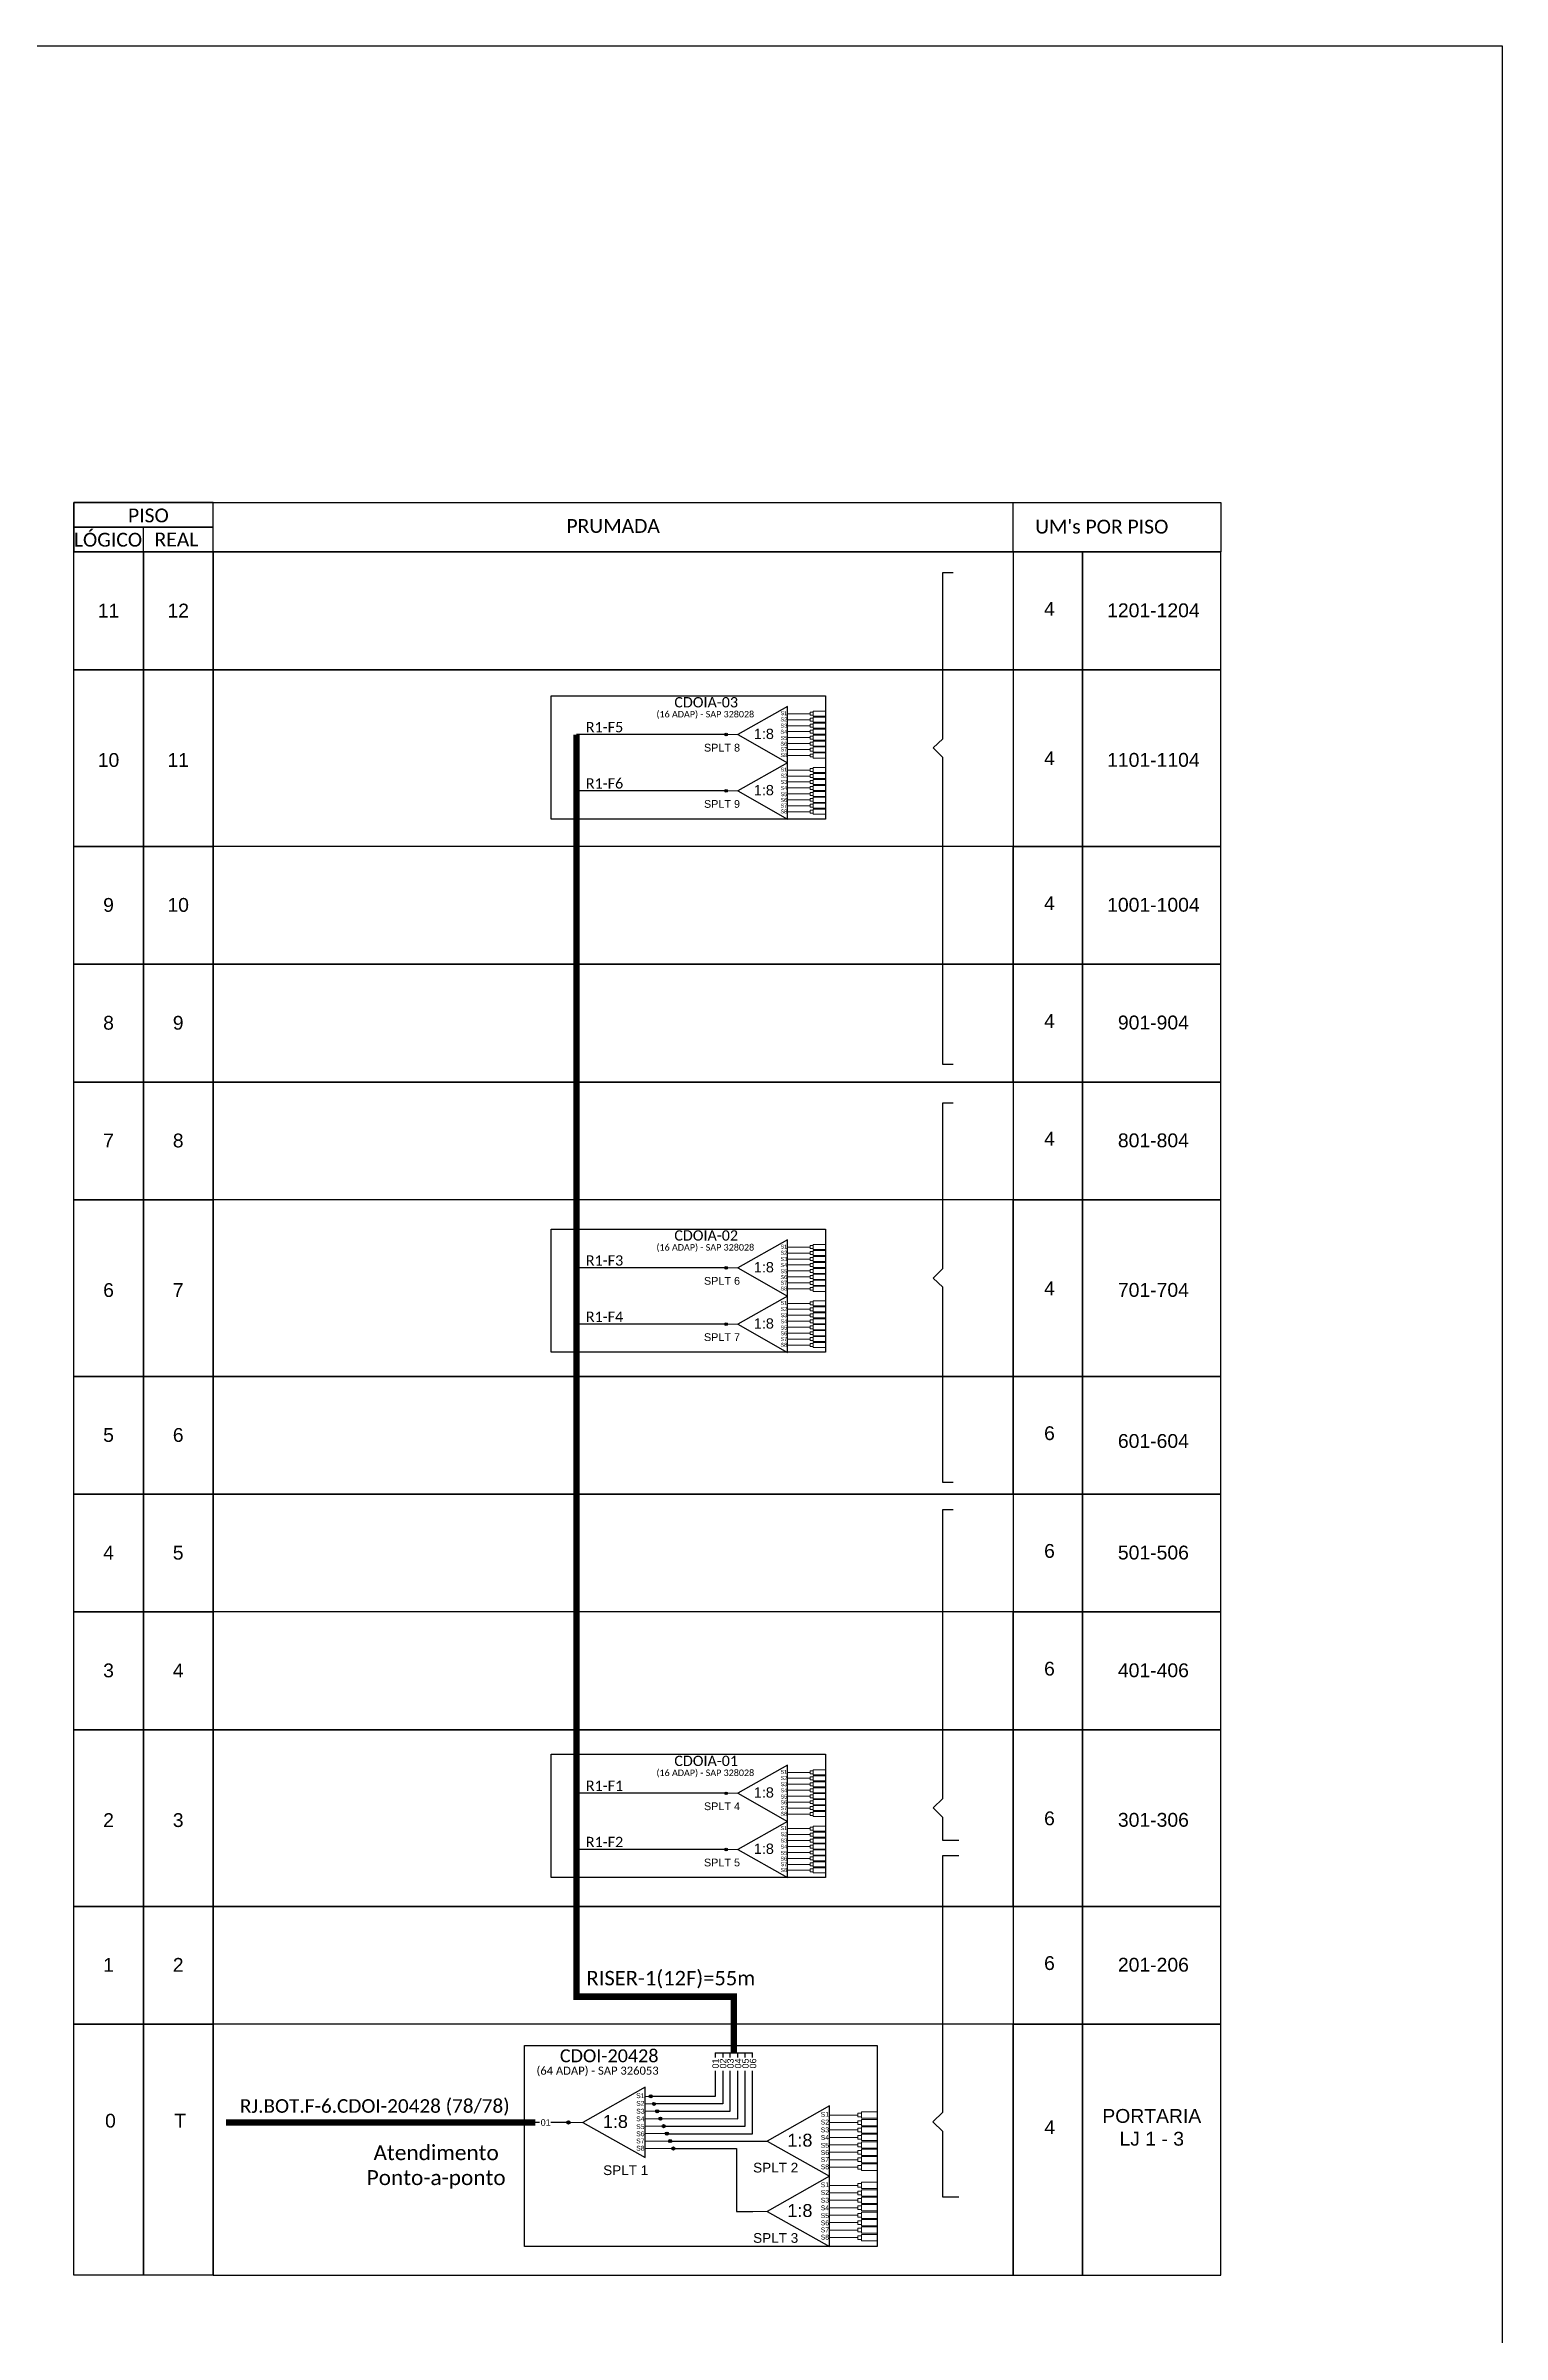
# Model space of a CAD drawing. Header units: metres. Extents: x 20391 to 20596, y -32499 to -32247.
# Drawn here: x 20489.2 to 20595.9, y -32414.1 to -32246.6 of the extents above; entities that cross this region are included whole.
import ezdxf
from ezdxf.enums import TextEntityAlignment as Align

# ---------------------------------------------------------------- set-up
doc = ezdxf.new("R2010")
doc.units = ezdxf.units.M
doc.header["$MEASUREMENT"] = 0
doc.layers.add('10.0 - Cartográfico - Divisa', color=252, linetype='Continuous')
doc.styles.add('ARIAL', font='arial.ttf')
doc.styles.add('WMF-Calibri0', font='calibri.ttf')

# ---------------------------------------------------------------- blocks, each defined once
blk = doc.blocks.new('SPLT_1-8_SC-APC')
at = {"color": 1}
blk.add_lwpolyline([(-7.37, -2.1), (-17.04, -7.55), (-7.37, -13), (-7.37, -2.1)], dxfattribs=at)
at = {"color": 3, "lineweight": 0}
for points in [[(-2.99, -3.51), (-7.37, -3.51)], [(-2.41, -3.02), (-2.41, -4)], [(-2.41, -3.02), (0, -3.02)], [(-7.37, -4.66), (-2.99, -4.66)], [(-7.37, -5.82), (-2.99, -5.82)], [(-7.37, -6.97), (-2.99, -6.97)], [(-2.41, -4), (0, -4)], [(-2.41, -4.17), (-2.41, -5.16)], [(-2.41, -4.17), (0, -4.17)], [(-2.41, -5.16), (0, -5.16)], [(-2.41, -5.32), (-2.41, -6.31)], [(-2.41, -5.32), (0, -5.32)], [(-2.41, -6.31), (0, -6.31)], [(-2.41, -6.48), (-2.41, -7.46)], [(-2.41, -6.48), (0, -6.48)], [(-7.37, -8.12), (-2.99, -8.12)], [(-7.37, -9.28), (-2.99, -9.28)], [(-7.37, -10.43), (-2.99, -10.43)], [(-2.41, -7.46), (0, -7.46)], [(-2.41, -7.63), (-2.41, -8.62)], [(-2.41, -7.63), (0, -7.63)], [(-2.41, -8.62), (0, -8.62)], [(-2.41, -8.78), (-2.41, -9.77)], [(-2.41, -8.78), (0, -8.78)], [(-2.41, -9.77), (0, -9.77)], [(-2.41, -9.94), (-2.41, -10.92)], [(-2.41, -9.94), (0, -9.94)], [(-7.37, -11.58), (-2.99, -11.58)], [(-2.41, -10.92), (0, -10.92)], [(-2.41, -11.09), (-2.41, -12.08)], [(-2.41, -11.09), (0, -11.09)], [(-2.41, -12.08), (0, -12.08)]]:
    blk.add_lwpolyline(points, dxfattribs=at)
for points in [[(-2.99, -3.22), (-2.41, -3.22), (-2.41, -3.8), (-2.99, -3.8)], [(-2.99, -4.38), (-2.41, -4.38), (-2.41, -4.95), (-2.99, -4.95)], [(-2.99, -5.53), (-2.41, -5.53), (-2.41, -6.1), (-2.99, -6.1)], [(-2.99, -6.68), (-2.41, -6.68), (-2.41, -7.26), (-2.99, -7.26)], [(-2.99, -7.84), (-2.41, -7.84), (-2.41, -8.41), (-2.99, -8.41)], [(-2.99, -8.99), (-2.41, -8.99), (-2.41, -9.56), (-2.99, -9.56)], [(-2.99, -10.14), (-2.41, -10.14), (-2.41, -10.72), (-2.99, -10.72)], [(-2.99, -11.3), (-2.41, -11.3), (-2.41, -11.87), (-2.99, -11.87)]]:
    blk.add_lwpolyline(points, close=True, dxfattribs=at)
at = {"color": 1, "lineweight": 0}
blk.add_lwpolyline([(-17.04, -7.55), (-19.26, -7.55)], dxfattribs=at)
at = {"color": 1, "style": 'ARIAL'}
for s, height, p in [('S1', 0.75, (-8.74, -3.78)), ('1:8', 2, (-13.91, -8.4)), ('S2', 0.75, (-8.74, -4.97)), ('S3', 0.75, (-8.74, -6.18)), ('S4', 0.75, (-8.74, -7.36)), ('S5', 0.75, (-8.74, -8.57)), ('S6', 0.75, (-8.74, -9.69)), ('S7', 0.75, (-8.74, -10.78)), ('S8', 0.75, (-8.74, -11.9))]:
    blk.add_text(s, height=height, dxfattribs=at).set_placement(p)
blk = doc.blocks.new('SPLT_1-8_DIV_DIR')
h = blk.add_hatch(color=3)
h.dxf.hatch_style = 1
edge = h.paths.add_edge_path()
edge.add_arc((12.77, 4.04), 0.242, 0, 360)
h = blk.add_hatch(color=3)
h.dxf.hatch_style = 1
edge = h.paths.add_edge_path()
edge.add_arc((13.27, 2.88), 0.242, 0, 360)
h = blk.add_hatch(color=3)
h.dxf.hatch_style = 1
edge = h.paths.add_edge_path()
edge.add_arc((13.77, 1.73), 0.242, 0, 360)
h = blk.add_hatch(color=3)
h.dxf.hatch_style = 1
edge = h.paths.add_edge_path()
edge.add_arc((14.27, 0.58), 0.242, 0, 360)
h = blk.add_hatch(color=3)
h.dxf.hatch_style = 1
edge = h.paths.add_edge_path()
edge.add_arc((14.77, -0.58), 0.242, 0, 360)
h = blk.add_hatch(color=3)
h.dxf.hatch_style = 1
edge = h.paths.add_edge_path()
edge.add_arc((15.27, -1.73), 0.242, 0, 360)
h = blk.add_hatch(color=3)
h.dxf.hatch_style = 1
edge = h.paths.add_edge_path()
edge.add_arc((15.77, -2.88), 0.242, 0, 360)
h = blk.add_hatch(color=3)
h.dxf.hatch_style = 1
edge = h.paths.add_edge_path()
edge.add_arc((16.27, -4.04), 0.242, 0, 360)
at = {"color": 1}
blk.add_lwpolyline([(11.89, 5.45), (2.22, 0), (11.89, -5.45), (11.89, 5.45)], dxfattribs=at)
at = {"color": 7, "lineweight": 0}
for points in [[(12.77, 4.04), (11.89, 4.04)], [(11.89, 2.88), (13.27, 2.88)], [(11.89, 1.73), (13.77, 1.73)], [(11.89, 0.58), (14.27, 0.58)], [(11.89, -0.58), (14.77, -0.58)], [(11.89, -1.73), (15.27, -1.73)], [(11.89, -2.88), (15.77, -2.88)], [(11.89, -4.04), (16.27, -4.04)]]:
    blk.add_lwpolyline(points, dxfattribs=at)
at = {"color": 1, "lineweight": 0}
blk.add_lwpolyline([(2.22, 0), (0, 0)], dxfattribs=at)
at = {"color": 3}
for centre in [(12.77, 4.04), (13.27, 2.88), (13.77, 1.73), (14.27, 0.58), (14.77, -0.58), (15.27, -1.73), (15.77, -2.88), (16.27, -4.04)]:
    blk.add_circle(centre, 0.242, dxfattribs=at)
at = {"color": 1, "style": 'ARIAL'}
for s, height, p in [('S1', 0.75, (10.52, 3.77)), ('1:8', 2, (5.35, -0.85)), ('S2', 0.75, (10.52, 2.58)), ('S3', 0.75, (10.52, 1.37)), ('S4', 0.75, (10.52, 0.19)), ('S5', 0.75, (10.52, -1.02)), ('S6', 0.75, (10.52, -2.14)), ('S7', 0.75, (10.52, -3.24)), ('S8', 0.75, (10.52, -4.36))]:
    blk.add_text(s, height=height, dxfattribs=at).set_placement(p)

msp = doc.modelspace()

# ---------------------------------------------------------------- hatches: boundary and pattern name
h = msp.add_hatch(color=3)
h.dxf.hatch_style = 1
edge = h.paths.add_edge_path()
edge.add_arc((20539.04, -32297), 0.0969, 0, 360)
h = msp.add_hatch(color=3)
h.dxf.hatch_style = 1
edge = h.paths.add_edge_path()
edge.add_arc((20539.04, -32301.12), 0.0969, 0, 360)
h = msp.add_hatch(color=3)
h.dxf.hatch_style = 1
edge = h.paths.add_edge_path()
edge.add_arc((20539.04, -32336.05), 0.0969, 0, 360)
h = msp.add_hatch(color=3)
h.dxf.hatch_style = 1
edge = h.paths.add_edge_path()
edge.add_arc((20539.04, -32340.17), 0.0969, 0, 360)
h = msp.add_hatch(color=3)
h.dxf.hatch_style = 1
edge = h.paths.add_edge_path()
edge.add_arc((20539.04, -32374.52), 0.0969, 0, 360)
h = msp.add_hatch(color=3)
h.dxf.hatch_style = 1
edge = h.paths.add_edge_path()
edge.add_arc((20539.04, -32378.64), 0.0969, 0, 360)
h = msp.add_hatch(color=3)
h.dxf.hatch_style = 1
edge = h.paths.add_edge_path()
edge.add_arc((20527.49, -32398.62), 0.121, 0, 360)

# ---------------------------------------------------------------- linework, layer by layer
at = {"color": 5}
for p, q in [((20539.04, -32297), (20528.08, -32297)), ((20539.04, -32301.12), (20528.08, -32301.12)), ((20539.04, -32336.05), (20528.08, -32336.05)), ((20539.04, -32340.17), (20528.08, -32340.17)), ((20539.04, -32374.52), (20528.08, -32374.52)), ((20539.04, -32378.64), (20528.08, -32378.64))]:
    msp.add_line(p, q, dxfattribs=at)
for points in [[(20595.87, -32246.56), (20595.87, -32498.74), (20391.4, -32498.74), (20391.4, -32246.56)], [(20575.27, -32283.63), (20491.27, -32283.63), (20491.27, -32280.01), (20575.27, -32280.01)], [(20491.27, -32283.63), (20496.37, -32283.63), (20496.37, -32292.26), (20491.27, -32292.26)], [(20496.37, -32283.63), (20501.47, -32283.63), (20501.47, -32292.26), (20496.37, -32292.26)], [(20501.47, -32283.63), (20501.47, -32283.63), (20501.47, -32292.26), (20501.47, -32292.26)], [(20565.15, -32283.63), (20560.05, -32283.63), (20560.05, -32292.26), (20565.15, -32292.26)], [(20575.27, -32283.63), (20565.15, -32283.63), (20565.15, -32292.26), (20575.27, -32292.26)], [(20491.27, -32292.26), (20496.37, -32292.26), (20496.37, -32305.19), (20491.27, -32305.19)], [(20496.37, -32292.26), (20501.47, -32292.26), (20501.47, -32305.19), (20496.37, -32305.19)], [(20501.47, -32292.26), (20501.47, -32292.26), (20501.47, -32305.19), (20501.47, -32305.19)], [(20565.15, -32292.26), (20560.05, -32292.26), (20560.05, -32305.19), (20565.15, -32305.19)], [(20575.27, -32292.26), (20565.15, -32292.26), (20565.15, -32305.19), (20575.27, -32305.19)], [(20491.27, -32305.19), (20496.37, -32305.19), (20496.37, -32313.81), (20491.27, -32313.81)], [(20496.37, -32305.19), (20501.47, -32305.19), (20501.47, -32313.81), (20496.37, -32313.81)], [(20560.05, -32305.19), (20501.47, -32305.19), (20501.47, -32313.81), (20560.05, -32313.81)], [(20501.47, -32305.19), (20501.47, -32305.19), (20501.47, -32313.81), (20501.47, -32313.81)], [(20565.15, -32305.19), (20560.05, -32305.19), (20560.05, -32313.81), (20565.15, -32313.81)], [(20575.27, -32305.19), (20565.15, -32305.19), (20565.15, -32313.81), (20575.27, -32313.81)], [(20491.27, -32313.81), (20496.37, -32313.81), (20496.37, -32322.44), (20491.27, -32322.44)], [(20496.37, -32313.81), (20501.47, -32313.81), (20501.47, -32322.44), (20496.37, -32322.44)], [(20560.05, -32313.81), (20501.47, -32313.81), (20501.47, -32322.44), (20560.05, -32322.44)], [(20501.47, -32313.81), (20501.47, -32313.81), (20501.47, -32322.44), (20501.47, -32322.44)], [(20565.15, -32313.81), (20560.05, -32313.81), (20560.05, -32322.44), (20565.15, -32322.44)], [(20575.27, -32313.81), (20565.15, -32313.81), (20565.15, -32322.44), (20575.27, -32322.44)], [(20491.27, -32322.44), (20496.37, -32322.44), (20496.37, -32331.06), (20491.27, -32331.06)], [(20496.37, -32322.44), (20501.47, -32322.44), (20501.47, -32331.06), (20496.37, -32331.06)], [(20501.47, -32322.44), (20501.47, -32322.44), (20501.47, -32331.06), (20501.47, -32331.06)], [(20565.15, -32322.44), (20560.05, -32322.44), (20560.05, -32331.06), (20565.15, -32331.06)], [(20575.27, -32322.44), (20565.15, -32322.44), (20565.15, -32331.06), (20575.27, -32331.06)], [(20491.27, -32331.06), (20496.37, -32331.06), (20496.37, -32343.99), (20491.27, -32343.99)], [(20496.37, -32331.06), (20501.47, -32331.06), (20501.47, -32343.99), (20496.37, -32343.99)], [(20560.05, -32331.06), (20501.47, -32331.06), (20501.47, -32343.99), (20560.05, -32343.99)], [(20501.47, -32331.06), (20501.47, -32331.06), (20501.47, -32343.99), (20501.47, -32343.99)], [(20565.15, -32331.06), (20560.05, -32331.06), (20560.05, -32343.99), (20565.15, -32343.99)], [(20575.27, -32331.06), (20565.15, -32331.06), (20565.15, -32343.99), (20575.27, -32343.99)], [(20491.27, -32343.99), (20496.37, -32343.99), (20496.37, -32352.62), (20491.27, -32352.62)], [(20496.37, -32343.99), (20501.47, -32343.99), (20501.47, -32352.62), (20496.37, -32352.62)], [(20560.05, -32343.99), (20501.47, -32343.99), (20501.47, -32352.62), (20560.05, -32352.62)], [(20501.47, -32343.99), (20501.47, -32343.99), (20501.47, -32352.62), (20501.47, -32352.62)], [(20565.15, -32343.99), (20560.05, -32343.99), (20560.05, -32352.62), (20565.15, -32352.62)], [(20575.27, -32343.99), (20565.15, -32343.99), (20565.15, -32352.62), (20575.27, -32352.62)], [(20491.27, -32352.62), (20496.37, -32352.62), (20496.37, -32361.24), (20491.27, -32361.24)], [(20496.37, -32352.62), (20501.47, -32352.62), (20501.47, -32361.24), (20496.37, -32361.24)], [(20501.47, -32352.62), (20501.47, -32352.62), (20501.47, -32361.24), (20501.47, -32361.24)], [(20565.15, -32352.62), (20560.05, -32352.62), (20560.05, -32361.24), (20565.15, -32361.24)], [(20575.27, -32352.62), (20565.15, -32352.62), (20565.15, -32361.24), (20575.27, -32361.24)], [(20491.27, -32361.24), (20496.37, -32361.24), (20496.37, -32369.86), (20491.27, -32369.86)], [(20496.37, -32361.24), (20501.47, -32361.24), (20501.47, -32369.86), (20496.37, -32369.86)], [(20560.05, -32361.24), (20501.47, -32361.24), (20501.47, -32369.86), (20560.05, -32369.86)], [(20501.47, -32361.24), (20501.47, -32361.24), (20501.47, -32369.86), (20501.47, -32369.86)], [(20565.15, -32361.24), (20560.05, -32361.24), (20560.05, -32369.86), (20565.15, -32369.86)], [(20575.27, -32361.24), (20565.15, -32361.24), (20565.15, -32369.86), (20575.27, -32369.86)], [(20491.27, -32369.86), (20496.37, -32369.86), (20496.37, -32382.8), (20491.27, -32382.8)], [(20496.37, -32369.86), (20501.47, -32369.86), (20501.47, -32382.8), (20496.37, -32382.8)], [(20560.05, -32369.86), (20501.47, -32369.86), (20501.47, -32382.8), (20560.05, -32382.8)], [(20501.47, -32369.86), (20501.47, -32369.86), (20501.47, -32382.8), (20501.47, -32382.8)], [(20565.15, -32369.86), (20560.05, -32369.86), (20560.05, -32382.8), (20565.15, -32382.8)], [(20575.27, -32369.86), (20565.15, -32369.86), (20565.15, -32382.8), (20575.27, -32382.8)], [(20491.27, -32382.8), (20496.37, -32382.8), (20496.37, -32391.42), (20491.27, -32391.42)], [(20496.37, -32382.8), (20501.47, -32382.8), (20501.47, -32391.42), (20496.37, -32391.42)], [(20501.47, -32382.8), (20501.47, -32382.8), (20501.47, -32391.42), (20501.47, -32391.42)], [(20565.15, -32382.8), (20560.05, -32382.8), (20560.05, -32391.42), (20565.15, -32391.42)], [(20575.27, -32382.8), (20565.15, -32382.8), (20565.15, -32391.42), (20575.27, -32391.42)], [(20491.27, -32391.42), (20496.37, -32391.42), (20496.37, -32409.79), (20491.27, -32409.79)], [(20496.37, -32391.42), (20501.47, -32391.42), (20501.47, -32409.79), (20496.37, -32409.79)], [(20560.05, -32391.42), (20501.47, -32391.42), (20501.47, -32409.79), (20560.05, -32409.79)], [(20501.47, -32391.42), (20501.47, -32391.42), (20501.47, -32409.79), (20501.47, -32409.79)], [(20565.15, -32391.42), (20560.05, -32391.42), (20560.05, -32409.79), (20565.15, -32409.79)], [(20575.27, -32391.42), (20565.15, -32391.42), (20565.15, -32409.79), (20575.27, -32409.79)]]:
    msp.add_lwpolyline(points, close=True)
at = {"color": 0}
for points in [[(20491.27, -32281.82), (20501.47, -32281.82), (20501.47, -32280.01), (20491.27, -32280.01)], [(20491.27, -32283.63), (20501.47, -32283.63), (20501.47, -32281.82), (20491.27, -32281.82)]]:
    msp.add_lwpolyline(points, close=True, dxfattribs=at)
for points in [[(20501.47, -32283.63), (20501.47, -32280.01)], [(20560.05, -32283.63), (20560.05, -32280.01)], [(20496.37, -32283.63), (20496.37, -32281.82)], [(20491.27, -32283.63), (20496.37, -32283.63)], [(20496.37, -32283.63), (20491.27, -32283.63)], [(20496.37, -32283.63), (20501.47, -32283.63), (20501.47, -32283.63)], [(20501.47, -32283.63), (20496.37, -32283.63)], [(20560.05, -32292.26), (20501.47, -32292.26), (20501.47, -32283.63), (20560.05, -32283.63)], [(20501.47, -32283.63), (20501.47, -32283.63), (20560.05, -32283.63), (20560.05, -32283.63)], [(20560.05, -32283.63), (20560.05, -32283.63), (20501.47, -32283.63), (20501.47, -32283.63)], [(20560.05, -32283.63), (20565.15, -32283.63)], [(20565.15, -32283.63), (20560.05, -32283.63), (20560.05, -32283.63)], [(20565.15, -32283.63), (20575.27, -32283.63)], [(20575.27, -32283.63), (20565.15, -32283.63)], [(20560.05, -32305.19), (20501.47, -32305.19), (20501.47, -32292.26), (20560.05, -32292.26)], [(20491.27, -32313.81), (20496.37, -32313.81)], [(20496.37, -32313.81), (20491.27, -32313.81)], [(20496.37, -32313.81), (20501.47, -32313.81), (20501.47, -32313.81)], [(20501.47, -32313.81), (20496.37, -32313.81)], [(20501.47, -32313.81), (20501.47, -32313.81), (20560.05, -32313.81), (20560.05, -32313.81)], [(20560.05, -32313.81), (20560.05, -32313.81), (20501.47, -32313.81), (20501.47, -32313.81)], [(20560.05, -32313.81), (20565.15, -32313.81)], [(20565.15, -32313.81), (20560.05, -32313.81), (20560.05, -32313.81)], [(20565.15, -32313.81), (20575.27, -32313.81)], [(20575.27, -32313.81), (20565.15, -32313.81)], [(20491.27, -32322.44), (20496.37, -32322.44)], [(20496.37, -32322.44), (20491.27, -32322.44)], [(20496.37, -32322.44), (20501.47, -32322.44), (20501.47, -32322.44)], [(20501.47, -32322.44), (20496.37, -32322.44)], [(20501.47, -32322.44), (20501.47, -32322.44), (20560.05, -32322.44), (20560.05, -32322.44)], [(20560.05, -32322.44), (20560.05, -32322.44), (20501.47, -32322.44), (20501.47, -32322.44)], [(20560.05, -32331.06), (20501.47, -32331.06), (20501.47, -32322.44), (20560.05, -32322.44)], [(20560.05, -32322.44), (20565.15, -32322.44)], [(20565.15, -32322.44), (20560.05, -32322.44), (20560.05, -32322.44)], [(20565.15, -32322.44), (20575.27, -32322.44)], [(20575.27, -32322.44), (20565.15, -32322.44)], [(20491.27, -32343.99), (20496.37, -32343.99)], [(20496.37, -32343.99), (20491.27, -32343.99)], [(20496.37, -32343.99), (20501.47, -32343.99), (20501.47, -32343.99)], [(20501.47, -32343.99), (20496.37, -32343.99)], [(20501.47, -32343.99), (20501.47, -32343.99), (20560.05, -32343.99), (20560.05, -32343.99)], [(20560.05, -32343.99), (20560.05, -32343.99), (20501.47, -32343.99), (20501.47, -32343.99)], [(20560.05, -32343.99), (20565.15, -32343.99)], [(20565.15, -32343.99), (20560.05, -32343.99), (20560.05, -32343.99)], [(20565.15, -32343.99), (20575.27, -32343.99)], [(20575.27, -32343.99), (20565.15, -32343.99)], [(20491.27, -32352.62), (20496.37, -32352.62)], [(20496.37, -32352.62), (20491.27, -32352.62)], [(20496.37, -32352.62), (20501.47, -32352.62), (20501.47, -32352.62)], [(20501.47, -32352.62), (20496.37, -32352.62)], [(20501.47, -32352.62), (20501.47, -32352.62), (20560.05, -32352.62), (20560.05, -32352.62)], [(20560.05, -32352.62), (20560.05, -32352.62), (20501.47, -32352.62), (20501.47, -32352.62)], [(20560.05, -32361.24), (20501.47, -32361.24), (20501.47, -32352.62), (20560.05, -32352.62)], [(20560.05, -32352.62), (20565.15, -32352.62)], [(20565.15, -32352.62), (20560.05, -32352.62), (20560.05, -32352.62)], [(20565.15, -32352.62), (20575.27, -32352.62)], [(20575.27, -32352.62), (20565.15, -32352.62)], [(20491.27, -32369.86), (20496.37, -32369.86)], [(20496.37, -32369.86), (20491.27, -32369.86)], [(20496.37, -32369.86), (20501.47, -32369.86), (20501.47, -32369.86)], [(20501.47, -32369.86), (20496.37, -32369.86)], [(20501.47, -32369.86), (20501.47, -32369.86), (20560.05, -32369.86), (20560.05, -32369.86)], [(20560.05, -32369.86), (20560.05, -32369.86), (20501.47, -32369.86), (20501.47, -32369.86)], [(20560.05, -32369.86), (20565.15, -32369.86)], [(20565.15, -32369.86), (20560.05, -32369.86), (20560.05, -32369.86)], [(20565.15, -32369.86), (20575.27, -32369.86)], [(20575.27, -32369.86), (20565.15, -32369.86)], [(20491.27, -32382.8), (20496.37, -32382.8)], [(20496.37, -32382.8), (20491.27, -32382.8)], [(20496.37, -32382.8), (20501.47, -32382.8), (20501.47, -32382.8)], [(20501.47, -32382.8), (20496.37, -32382.8)], [(20501.47, -32382.8), (20501.47, -32382.8), (20560.05, -32382.8), (20560.05, -32382.8)], [(20560.05, -32382.8), (20560.05, -32382.8), (20501.47, -32382.8), (20501.47, -32382.8)], [(20560.05, -32391.42), (20501.47, -32391.42), (20501.47, -32382.8), (20560.05, -32382.8)], [(20560.05, -32382.8), (20565.15, -32382.8)], [(20565.15, -32382.8), (20560.05, -32382.8), (20560.05, -32382.8)], [(20565.15, -32382.8), (20575.27, -32382.8)], [(20575.27, -32382.8), (20565.15, -32382.8)]]:
    msp.add_lwpolyline(points)
at = {"color": 3}
for points in [[(20555.66, -32321.16), (20554.91, -32321.16), (20554.91, -32298.67), (20554.2, -32297.98), (20554.91, -32297.3), (20554.91, -32285.14), (20555.66, -32285.14)], [(20555.66, -32351.76), (20554.91, -32351.76), (20554.91, -32337.47), (20554.2, -32336.79), (20554.91, -32336.1), (20554.91, -32323.95), (20555.66, -32323.95)], [(20556.08, -32377.97), (20554.91, -32377.97), (20554.91, -32376.28), (20554.2, -32375.59), (20554.91, -32374.91), (20554.91, -32353.75), (20555.66, -32353.75)], [(20556.08, -32404.1), (20554.91, -32404.1), (20554.91, -32399.29), (20554.17, -32398.58), (20554.91, -32397.87), (20554.91, -32379.07), (20556.08, -32379.07)], [(20525.37, -32398.62), (20525.08, -32398.62)], [(20527.49, -32398.62), (20526.2, -32398.62)]]:
    msp.add_lwpolyline(points, dxfattribs=at)
at = {"color": 1}
for points in [[(20526.24, -32294.15), (20546.33, -32294.15), (20546.33, -32303.18), (20526.24, -32303.18)], [(20526.24, -32333.2), (20546.33, -32333.2), (20546.33, -32342.23), (20526.24, -32342.23)], [(20526.24, -32371.66), (20546.33, -32371.66), (20546.33, -32380.69), (20526.24, -32380.69)], [(20524.27, -32392.98), (20550.1, -32392.98), (20550.1, -32407.71), (20524.27, -32407.71)]]:
    msp.add_lwpolyline(points, close=True, dxfattribs=at)
at = {"color": 5, "const_width": 0.472}
msp.add_lwpolyline([(20528.08, -32297), (20528.08, -32389.41), (20539.61, -32389.41), (20539.61, -32393.51)], dxfattribs=at)
at = {"color": 5}
for points in [[(20538.23, -32393.51), (20540.98, -32393.51)], [(20538.24, -32393.51), (20538.24, -32393.86)], [(20538.79, -32393.51), (20538.79, -32393.86)], [(20539.34, -32393.86), (20539.34, -32393.51)], [(20539.89, -32393.86), (20539.89, -32393.51)], [(20540.43, -32393.86), (20540.43, -32393.51)], [(20540.98, -32393.86), (20540.98, -32393.51)], [(20538.24, -32394.83), (20538.24, -32396.72), (20533.64, -32396.72)], [(20538.79, -32394.83), (20538.79, -32397.26), (20533.87, -32397.26)], [(20534.11, -32397.8), (20539.34, -32397.8), (20539.34, -32394.83)], [(20534.34, -32398.33), (20539.89, -32398.35), (20539.89, -32394.83)], [(20534.58, -32398.89), (20540.43, -32398.89), (20540.43, -32394.83)], [(20534.82, -32399.44), (20540.98, -32399.45), (20540.98, -32394.83)]]:
    msp.add_lwpolyline(points, dxfattribs=at)
at = {"color": 1, "const_width": 0.472}
msp.add_lwpolyline([(20525.08, -32398.62), (20502.41, -32398.62)], dxfattribs=at)
at = {"color": 3}
for centre, radius in [((20539.04, -32297), 0.0969), ((20539.04, -32301.12, 0.05), 0.0969), ((20539.04, -32336.05), 0.0969), ((20539.04, -32340.17, 0.05), 0.0969), ((20539.04, -32374.52), 0.0969), ((20539.04, -32378.64, 0.05), 0.0969), ((20527.49, -32398.62), 0.121)]:
    msp.add_circle(centre, radius, dxfattribs=at)
at = {"layer": '10.0 - Cartográfico - Divisa', "color": 1, "linetype": 'Continuous'}
for points in [[(20535.05, -32399.98), (20542.05, -32399.98)], [(20535.29, -32400.53), (20539.81, -32400.53), (20539.81, -32405.13), (20541, -32405.13)]]:
    msp.add_lwpolyline(points, dxfattribs=at)

# ---------------------------------------------------------------- block references
at = {"color": 3}
for p, xscale, yscale, zscale in [((20546.33, -32294.15), 0.3780000000000001, 0.3780000000000001, 0.3780000000000001), ((20546.33, -32298.27), 0.3780000000000001, 0.3780000000000001, 0.3780000000000001), ((20546.33, -32333.2), 0.3780000000000001, 0.3780000000000001, 0.3780000000000001), ((20546.33, -32337.32), 0.3780000000000001, 0.3780000000000001, 0.3780000000000001), ((20546.33, -32371.66), 0.3780000000000001, 0.3780000000000001, 0.3780000000000001), ((20546.33, -32375.78), 0.3780000000000001, 0.3780000000000001, 0.3780000000000001), ((20550.1, -32396.42), 0.4725, 0.4725, 0.4725), ((20550.1, -32401.57), 0.4725, 0.4725, 0.4725)]:
    msp.add_blockref('SPLT_1-8_SC-APC', p, dxfattribs=dict(at, xscale=xscale, yscale=yscale, zscale=zscale))
at = {"xscale": 0.4725, "yscale": 0.4725, "zscale": 0.4725}
msp.add_blockref('SPLT_1-8_DIV_DIR', (20527.49, -32398.62), dxfattribs=at)

# ---------------------------------------------------------------- texts
at = {"color": 0, "style": 'WMF-Calibri0'}
for s, height, p in [('  LÓGICO', 1.014, (20490.57, -32283.24)), ('     PISO', 1.014, (20493.46, -32281.46)), ('PRUMADA', 1.014, (20527.35, -32282.23)), ("UM's POR PISO", 1.0141, (20561.67, -32282.28)), ('    REAL', 1.014, (20495.76, -32283.22))]:
    msp.add_text(s, height=height, dxfattribs=at).set_placement(p)
at = {"style": 'ARIAL'}
for s, height, p in [('11', 1.014, (20493.82, -32287.92)), ('12', 1.014, (20498.92, -32287.92)), ('4', 1.01, (20562.72, -32287.79)), ('1201-1204', 1.014, (20570.33, -32287.9)), ('10', 1.014, (20493.82, -32298.86)), ('11', 1.014, (20498.92, -32298.86)), ('4', 1.01, (20562.72, -32298.73)), ('1101-1104', 1.014, (20570.33, -32298.85)), ('4', 1.01, (20562.72, -32309.34)), ('9', 1.01, (20493.82, -32309.47)), ('10', 1.014, (20498.92, -32309.47)), ('1001-1004', 1.014, (20570.33, -32309.46)), ('8', 1.01, (20493.82, -32318.1)), ('9', 1.01, (20498.92, -32318.1)), ('4', 1.01, (20562.72, -32317.97)), ('901-904', 1.014, (20570.33, -32318.08)), ('7', 1.01, (20493.82, -32326.72)), ('8', 1.01, (20498.92, -32326.72)), ('4', 1.01, (20562.72, -32326.59)), ('801-804', 1.014, (20570.33, -32326.71)), ('6', 1.01, (20493.82, -32337.67)), ('7', 1.01, (20498.92, -32337.67)), ('4', 1.01, (20562.72, -32337.54)), ('701-704', 1.014, (20570.33, -32337.66)), ('5', 1.01, (20493.82, -32348.28)), ('6', 1.01, (20498.92, -32348.28)), ('6', 1.01, (20562.72, -32348.15)), ('601-604', 1.014, (20570.33, -32348.72)), ('4', 1.01, (20493.82, -32356.9)), ('5', 1.01, (20498.92, -32356.9)), ('6', 1.01, (20562.72, -32356.77)), ('501-506', 1.014, (20570.33, -32356.89)), ('3', 1.01, (20493.82, -32365.52)), ('4', 1.01, (20498.92, -32365.52)), ('6', 1.01, (20562.72, -32365.39)), ('401-406', 1.014, (20570.33, -32365.51)), ('6', 1.01, (20562.72, -32376.35)), ('2', 1.01, (20493.82, -32376.48)), ('3', 1.01, (20498.92, -32376.48)), ('301-306', 1.014, (20570.33, -32376.46)), ('1', 1.01, (20493.82, -32387.08)), ('2', 1.01, (20498.92, -32387.08)), ('6', 1.01, (20562.72, -32386.95)), ('201-206', 1.014, (20570.33, -32387.07)), ('PORTARIA', 1.014, (20570.21, -32398.14)), ('0', 1.01, (20493.96, -32398.49)), ('T', 1.01, (20499.06, -32398.49)), ('01', 0.472, (20525.83, -32398.62)), ('4', 1.01, (20562.74, -32398.97)), ('LJ 1 - 3', 1.014, (20570.21, -32399.81))]:
    msp.add_text(s, height=height, dxfattribs=at).set_placement(p, align=Align.MIDDLE_CENTER)
at = {"color": 1, "style": 'WMF-Calibri0'}
for s, height, p in [('(16 ADAP) - SAP 328028', 0.4725, (20537.52, -32295.74)), ('(16 ADAP) - SAP 328028', 0.4725, (20537.52, -32334.78)), ('(16 ADAP) - SAP 328028', 0.4725, (20537.52, -32373.25)), ('(64 ADAP) - SAP 326053', 0.5906, (20529.63, -32395.12))]:
    msp.add_text(s, height=height, dxfattribs=at).set_placement(p, align=Align.CENTER)
for s, height, p in [('CDOIA-03', 0.756, (20535.25, -32295.01)), ('CDOIA-02', 0.756, (20535.25, -32334.05)), ('CDOIA-01', 0.756, (20535.25, -32372.52)), ('CDOI-20428', 0.945, (20526.87, -32394.21)), ('RJ.BOT.F-6.CDOI-20428 (78/78)', 0.9951, (20503.44, -32397.91))]:
    msp.add_text(s, height=height, dxfattribs=at).set_placement(p)
at = {"color": 5, "style": 'WMF-Calibri0'}
for s, height, p in [('R1-F5', 0.756, (20528.77, -32296.83)), ('R1-F6', 0.756, (20528.77, -32300.95)), ('R1-F3', 0.756, (20528.77, -32335.88)), ('R1-F4', 0.756, (20528.77, -32340)), ('R1-F1', 0.756, (20528.77, -32374.34)), ('R1-F2', 0.756, (20528.77, -32378.46)), ('RISER-1(12F)=55m', 1.0584, (20528.82, -32388.58))]:
    msp.add_text(s, height=height, dxfattribs=at).set_placement(p)
at = {"style": 'ARIAL'}
for s, height, p in [('SPLT 8', 0.567, (20537.42, -32298.24)), ('SPLT 9', 0.567, (20537.42, -32302.36, 0.05)), ('SPLT 6', 0.567, (20537.42, -32337.28)), ('SPLT 7', 0.567, (20537.42, -32341.4, 0.05)), ('SPLT 4', 0.567, (20537.42, -32375.75)), ('SPLT 5', 0.567, (20537.42, -32379.87, 0.05)), ('SPLT 1', 0.709, (20530.04, -32402.47)), ('SPLT 2', 0.709, (20541.02, -32402.28)), ('SPLT 3', 0.709, (20541.02, -32407.43))]:
    msp.add_text(s, height=height, dxfattribs=at).set_placement(p)
for s, p in [('01', (20538.27, -32394.3)), ('02', (20538.82, -32394.3)), ('03', (20539.36, -32394.3)), ('04', (20539.92, -32394.3)), ('05', (20540.46, -32394.3)), ('06', (20541.01, -32394.3))]:
    msp.add_text(s, height=0.472, rotation=90, dxfattribs=at).set_placement(p, align=Align.MIDDLE_CENTER)
at = {"insert": (20517.65, -32401.88), "char_height": 1.0948, "width": 8.4238, "attachment_point": 5, "style": 'WMF-Calibri0'}
msp.add_mtext('\\pi0.31929;Atendimento \\PPonto-a-ponto', dxfattribs=at)

doc.saveas('drawing.dxf')
